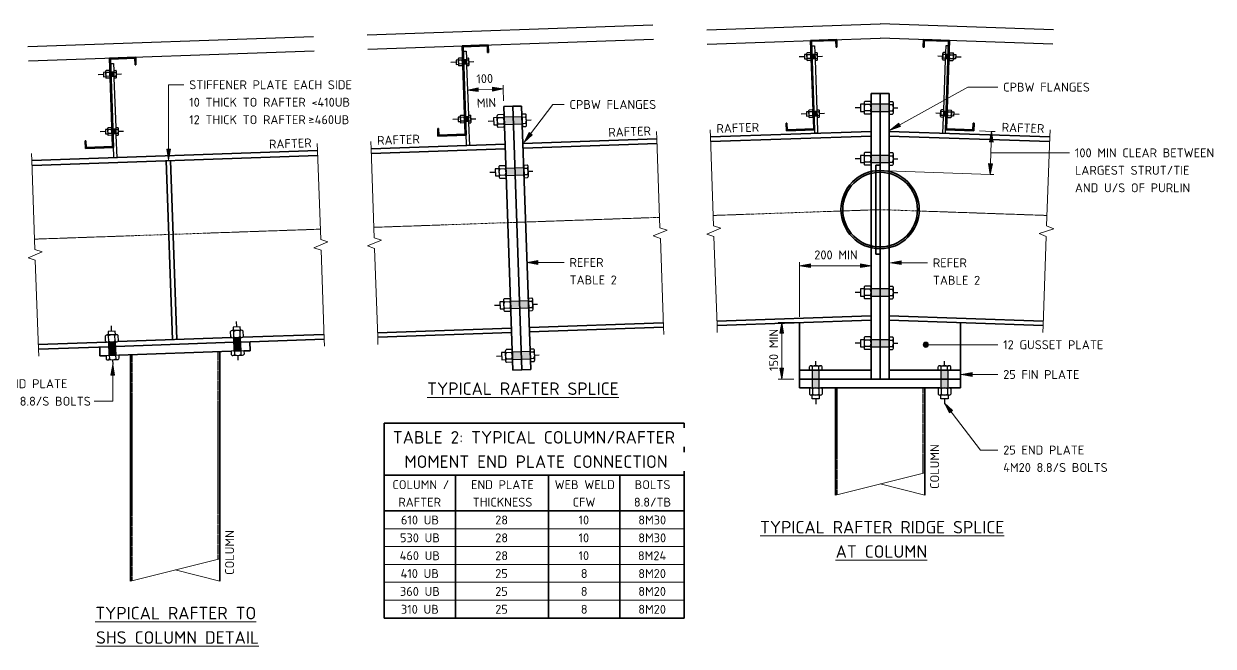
# Model space of a CAD drawing. Header units: millimetres. Extents: x 1310 to 9205, y 2519 to 7555.
# Drawn here: x 5876 to 9205, y 5686 to 7429 of the extents above; entities that cross this region are included whole.
import ezdxf

# ---------------------------------------------------------------- set-up
doc = ezdxf.new("R2010")
doc.units = ezdxf.units.MM
doc.linetypes.add('Centre x0_5', pattern=[10.25, 1.5, -1.25, 6.25, -1.25])
doc.linetypes.add('Hidden', pattern=[4, 3, -1])
for name, color, linetype, lineweight in [('A-000-T_TEXT', 231, 'Continuous', 13), ('A-010-D_DIM', 211, 'Continuous', 13), ('A-010-D_DIM-10', 211, 'Continuous', 13), ('A-010-M_LINE', 90, 'Continuous', 13), ('Z-000-T_TEXT', 131, 'Continuous', 18), ('Z-060-M_DETAIL', 92, 'Continuous', 25)]:
    doc.layers.add(name, color=color, linetype=linetype, lineweight=lineweight)
doc.styles.add('ISOCPEUR', font='isocpeur.ttf', dxfattribs={"height": 25})
doc.styles.add('ISOCPEUR_1', font='isocpeur.ttf', dxfattribs={"height": 35})
doc.styles.add('ISOCPEUR_B', font='', dxfattribs={"height": 25})
doc.styles.add('ISOCPEUR_B_1', font='', dxfattribs={"height": 35})
doc.styles.get('ISOCPEUR_B').set_extended_font_data('ISOCPEUR', bold=True)
doc.styles.get('ISOCPEUR_B_1').set_extended_font_data('ISOCPEUR', bold=True)
doc.dimstyles.new('2_5___Arrow', dxfattribs={"dimscale": 304.8, "dimtxt": 24.899529, "dimasz": 0.098425, "dimexe": 0.032808, "dimexo": 0.052493, "dimgap": 0.032808, "dimtad": 1, "dimdec": 0, "dimzin": 0, "dimdsep": 46, "dimtxsty": 'ISOCPEUR', "dimsah": 1, "dimcen": 0.09, "dimadec": 0, "dimazin": 0, "dimtfac": 1, "dimtdec": 4, "dimtix": 1, "dimtmove": 0, "dimatfit": 3, "dimfxl": 1, "dimtvp": 1, "dimtolj": 1, "dimtzin": 0, "dimlwd": 18, "dimlwe": 18, "dimarcsym": 2})
doc.dimstyles.new('2_5___Arrow_Tick', dxfattribs={"dimscale": 304.8, "dimtxt": 24.899529, "dimasz": 0.098425, "dimexe": 0.032808, "dimexo": 0.052493, "dimgap": 0.008202, "dimtad": 1, "dimdec": 0, "dimzin": 0, "dimdsep": 46, "dimtxsty": 'ISOCPEUR', "dimsah": 1, "dimcen": 0.09, "dimadec": 0, "dimazin": 0, "dimtfac": 1, "dimtdec": 4, "dimtix": 1, "dimtmove": 0, "dimatfit": 3, "dimfxl": 1, "dimtvp": 1, "dimtolj": 1, "dimtzin": 0, "dimlwd": 18, "dimlwe": 18, "dimarcsym": 2})

# ---------------------------------------------------------------- blocks, each defined once
blk = doc.blocks.new('NRP_Break Line _v2_ - Section-3988991-S-6911 - _INDUSTRIAL_ TYPICAL PORTAL FRAME AND AWNING DETAILS')
at = {"layer": 'Z-060-M_DETAIL', "lineweight": 18}
for p, q in [((0, 0), (249, 0)), ((279, 0), (528, 0))]:
    blk.add_line(p, q, dxfattribs=at)
blk = doc.blocks.new('NRP_Bolt Detailed Section _v2_ - M20-3988994-S-6911 - _INDUSTRIAL_ TYPICAL PORTAL FRAME AND AWNING DETAILS')
at = {"layer": 'Z-060-M_DETAIL'}
blk.add_hatch(color=256, dxfattribs=at).paths.add_polyline_path([(0, 10), (0, -10), (50, -10), (50, 10)])
for p, q in [((-12.2, 0), (-25, 0)), ((-12.2, 13.3), (-12.2, -13.3)), ((0, 17.8), (-9.6, 17.8)), ((0, 8.9), (-9.6, 8.9)), ((0, -17.8), (0, 17.8)), ((50, 10), (0, 10)), ((0, 10), (0, -10)), ((50, 13.3), (50, -13.3)), ((50, -10), (50, 10)), ((52.5, 17.8), (67.5, 17.8)), ((52.5, 8.9), (67.5, 8.9)), ((70, -13.3), (70, 13.3)), ((80, 10), (70, 10)), ((80, -10), (80, 10)), ((0, -8.9), (-9.6, -8.9)), ((0, -17.8), (-9.6, -17.8)), ((0, -10), (50, -10)), ((52.5, -8.9), (67.5, -8.9)), ((52.5, -17.8), (67.5, -17.8)), ((70, -10), (80, -10)), ((80, 0), (95, 0))]:
    blk.add_line(p, q, dxfattribs=at)
for centre, radius, start, end in [((-7, 13.3), 5.16, 120.5102, 239.4898), ((4.6, 0), 16.8, 148.1145, 211.8855), ((55.2, 13.3), 5.16, 120.5102, 239.4898), ((66.8, 0), 16.8, 148.1145, 211.8855), ((64.8, 13.3), 5.16, 300.5102, 59.4898), ((53.2, 0), 16.8, 328.1145, 31.8855), ((-7, -13.3), 5.16, 120.5102, 239.4898), ((55.2, -13.3), 5.16, 120.5102, 239.4898), ((64.8, -13.3), 5.16, 300.5102, 59.4898)]:
    blk.add_arc(centre, radius, start, end, dxfattribs=at)
blk = doc.blocks.new('NRP_Bolt Detailed Section _v2_ - M20-3989002-S-6911 - _INDUSTRIAL_ TYPICAL PORTAL FRAME AND AWNING DETAILS')
at = {"layer": 'Z-060-M_DETAIL'}
blk.add_hatch(color=256, dxfattribs=at).paths.add_polyline_path([(0, 10), (0, -10), (37.8, -10), (37.8, 10)])
for p, q in [((-12.2, 0), (-25, 0)), ((-12.2, 13.3), (-12.2, -13.3)), ((0, 17.8), (-9.6, 17.8)), ((0, 8.9), (-9.6, 8.9)), ((0, -17.8), (0, 17.8)), ((37.8, 10), (0, 10)), ((0, 10), (0, -10)), ((37.8, 13.3), (37.8, -13.3)), ((37.8, -10), (37.8, 10)), ((40.3, 17.8), (55.3, 17.8)), ((40.3, 8.9), (55.3, 8.9)), ((57.8, -13.3), (57.8, 13.3)), ((67.8, 10), (57.8, 10)), ((67.8, -10), (67.8, 10)), ((0, -8.9), (-9.6, -8.9)), ((0, -17.8), (-9.6, -17.8)), ((0, -10), (37.8, -10)), ((40.3, -8.9), (55.3, -8.9)), ((40.3, -17.8), (55.3, -17.8)), ((57.8, -10), (67.8, -10)), ((67.8, 0), (82.8, 0))]:
    blk.add_line(p, q, dxfattribs=at)
for centre, radius, start, end in [((-7, 13.3), 5.16, 120.5102, 239.4898), ((4.6, 0), 16.8, 148.1145, 211.8855), ((43, 13.3), 5.16, 120.5102, 239.4898), ((54.6, 0), 16.8, 148.1145, 211.8855), ((52.6, 13.3), 5.16, 300.5102, 59.4898), ((41, 0), 16.8, 328.1145, 31.8855), ((-7, -13.3), 5.16, 120.5102, 239.4898), ((43, -13.3), 5.16, 120.5102, 239.4898), ((52.6, -13.3), 5.16, 300.5102, 59.4898)]:
    blk.add_arc(centre, radius, start, end, dxfattribs=at)
blk = doc.blocks.new('NRP_Break Line _v2_ - Rectangular-3988997-S-6911 - _INDUSTRIAL_ TYPICAL PORTAL FRAME AND AWNING DETAILS')
at = {"layer": 'Z-060-M_DETAIL', "lineweight": 18}
for p, q in [((0, 0), (250, 62.5)), ((0, 62.5), (125, 31.25))]:
    blk.add_line(p, q, dxfattribs=at)
at = {"layer": 'Z-060-M_DETAIL', "lineweight": 35}
for p, q in [((0, 62.5), (0, 0)), ((250, 62.5), (250, 0))]:
    blk.add_line(p, q, dxfattribs=at)
blk = doc.blocks.new('NRP_Purlin Cleat _v2_ - 250-3990803-S-6911 - _INDUSTRIAL_ TYPICAL PORTAL FRAME AND AWNING DETAILS')
at = {"layer": 'Z-060-M_DETAIL'}
for points in [[(8, 239.9), (-3, 239.9), (-3, 227.9), (8, 227.9)], [(8, 79.9), (-3, 79.9), (-3, 67.9), (8, 67.9)]]:
    blk.add_hatch(color=256, dxfattribs=at).paths.add_polyline_path(points)
for p, q in [((-21, 233.9), (-36, 233.9)), ((-15, 239.9), (-21, 239.9)), ((-21, 239.9), (-21, 227.9)), ((-15, 241.9), (-15, 225.9)), ((-4.5, 244.5), (-13.5, 244.5)), ((-4.5, 239.2), (-13.5, 239.2)), ((-3, 225.9), (-3, 241.9)), ((8, 239.9), (-3, 239.9)), ((-3, 239.9), (-3, 227.9)), ((0, 239.9), (0, 263.9)), ((0, 263.9), (8, 263.9)), ((8, 263.9), (8, 244.5)), ((8, 244.5), (13.8, 244.5)), ((8, 244.5), (8, 223.2)), ((8, 227.9), (8, 239.9)), ((8, 239.2), (13.8, 239.2)), ((15.3, 225.9), (15.3, 241.9)), ((15.3, 233.9), (29, 233.9)), ((-21, 227.9), (-15, 227.9)), ((-4.5, 228.5), (-13.5, 228.5)), ((-4.5, 223.2), (-13.5, 223.2)), ((-3, 227.9), (8, 227.9)), ((0, 79.9), (0, 227.9)), ((8, 228.5), (13.8, 228.5)), ((8, 223.2), (8, 84.5)), ((8, 223.2), (13.8, 223.2)), ((-21, 73.9), (-36, 73.9)), ((-15, 79.9), (-21, 79.9)), ((-21, 79.9), (-21, 67.9)), ((-21, 67.9), (-15, 67.9)), ((-15, 81.9), (-15, 65.9)), ((-4.5, 84.5), (-13.5, 84.5)), ((-4.5, 79.2), (-13.5, 79.2)), ((-4.5, 68.5), (-13.5, 68.5)), ((-3, 65.9), (-3, 81.9)), ((8, 79.9), (-3, 79.9)), ((-3, 79.9), (-3, 67.9)), ((-3, 67.9), (8, 67.9)), ((0, 0), (0, 67.9)), ((8, 84.5), (13.8, 84.5)), ((8, 84.5), (8, 63.2)), ((8, 67.9), (8, 79.9)), ((8, 79.2), (13.8, 79.2)), ((8, 68.5), (13.8, 68.5)), ((15.3, 65.9), (15.3, 81.9)), ((15.3, 73.9), (29, 73.9)), ((-4.5, 63.2), (-13.5, 63.2)), ((8, 63.2), (8, 0)), ((8, 63.2), (13.8, 63.2)), ((8, 0), (0, 0))]:
    blk.add_line(p, q, dxfattribs=at)
for centre, radius, start, end in [((-11.9, 241.9), 3.1, 120.5102, 239.4898), ((-4.9, 233.9), 10.1, 148.1145, 211.8855), ((-6.1, 241.9), 3.1, 300.5102, 59.4898), ((-13.1, 233.9), 10.1, 328.1145, 31.8855), ((12.2, 241.9), 3.1, 300.5102, 59.4898), ((5.2, 233.9), 10.1, 328.1145, 31.8855), ((-11.9, 225.9), 3.1, 120.5102, 239.4898), ((-6.1, 225.9), 3.1, 300.5102, 59.4898), ((12.2, 225.9), 3.1, 300.5102, 59.4898), ((-11.9, 81.9), 3.1, 120.5102, 239.4898), ((-4.9, 73.9), 10.1, 148.1145, 211.8855), ((-11.9, 65.9), 3.1, 120.5102, 239.4898), ((-6.1, 81.9), 3.1, 300.5102, 59.4898), ((-13.1, 73.9), 10.1, 328.1145, 31.8855), ((-6.1, 65.9), 3.1, 300.5102, 59.4898), ((12.2, 81.9), 3.1, 300.5102, 59.4898), ((5.2, 73.9), 10.1, 328.1145, 31.8855), ((12.2, 65.9), 3.1, 300.5102, 59.4898)]:
    blk.add_arc(centre, radius, start, end, dxfattribs=at)
blk = doc.blocks.new('NRP_Purlin Cleat _v2_ - 250-V1-S-6911 - _INDUSTRIAL_ TYPICAL PORTAL FRAME AND AWNING DETAILS')
at = {"layer": 'Z-060-M_DETAIL'}
for points in [[(8, 239.9), (-3, 239.9), (-3, 227.9), (8, 227.9)], [(8, 79.9), (-3, 79.9), (-3, 67.9), (8, 67.9)]]:
    blk.add_hatch(color=256, dxfattribs=at).paths.add_polyline_path(points)
for p, q in [((-21, 233.9), (-36, 233.9)), ((-15, 239.9), (-21, 239.9)), ((-21, 239.9), (-21, 227.9)), ((-15, 241.9), (-15, 225.9)), ((-4.5, 244.5), (-13.5, 244.5)), ((-4.5, 239.2), (-13.5, 239.2)), ((-3, 225.9), (-3, 241.9)), ((8, 239.9), (-3, 239.9)), ((-3, 239.9), (-3, 227.9)), ((0, 239.9), (0, 263.9)), ((0, 263.9), (8, 263.9)), ((8, 263.9), (8, 244.5)), ((8, 244.5), (13.8, 244.5)), ((8, 244.5), (8, 223.2)), ((8, 227.9), (8, 239.9)), ((8, 239.2), (13.8, 239.2)), ((15.3, 225.9), (15.3, 241.9)), ((15.3, 233.9), (29, 233.9)), ((-21, 227.9), (-15, 227.9)), ((-4.5, 228.5), (-13.5, 228.5)), ((-4.5, 223.2), (-13.5, 223.2)), ((-3, 227.9), (8, 227.9)), ((0, 79.9), (0, 227.9)), ((8, 228.5), (13.8, 228.5)), ((8, 223.2), (8, 84.5)), ((8, 223.2), (13.8, 223.2)), ((-21, 73.9), (-36, 73.9)), ((-15, 79.9), (-21, 79.9)), ((-21, 79.9), (-21, 67.9)), ((-21, 67.9), (-15, 67.9)), ((-15, 81.9), (-15, 65.9)), ((-4.5, 84.5), (-13.5, 84.5)), ((-4.5, 79.2), (-13.5, 79.2)), ((-4.5, 68.5), (-13.5, 68.5)), ((-3, 65.9), (-3, 81.9)), ((8, 79.9), (-3, 79.9)), ((-3, 79.9), (-3, 67.9)), ((-3, 67.9), (8, 67.9)), ((0, 0), (0, 67.9)), ((8, 84.5), (13.8, 84.5)), ((8, 84.5), (8, 63.2)), ((8, 67.9), (8, 79.9)), ((8, 79.2), (13.8, 79.2)), ((8, 68.5), (13.8, 68.5)), ((15.3, 65.9), (15.3, 81.9)), ((15.3, 73.9), (29, 73.9)), ((-4.5, 63.2), (-13.5, 63.2)), ((8, 63.2), (8, 0)), ((8, 63.2), (13.8, 63.2)), ((8, 0), (0, 0))]:
    blk.add_line(p, q, dxfattribs=at)
for centre, radius, start, end in [((-11.9, 241.9), 3.1, 120.5102, 239.4898), ((-4.9, 233.9), 10.1, 148.1145, 211.8855), ((-6.1, 241.9), 3.1, 300.5102, 59.4898), ((-13.1, 233.9), 10.1, 328.1145, 31.8855), ((12.2, 241.9), 3.1, 300.5102, 59.4898), ((5.2, 233.9), 10.1, 328.1145, 31.8855), ((-11.9, 225.9), 3.1, 120.5102, 239.4898), ((-6.1, 225.9), 3.1, 300.5102, 59.4898), ((12.2, 225.9), 3.1, 300.5102, 59.4898), ((-11.9, 81.9), 3.1, 120.5102, 239.4898), ((-4.9, 73.9), 10.1, 148.1145, 211.8855), ((-11.9, 65.9), 3.1, 120.5102, 239.4898), ((-6.1, 81.9), 3.1, 300.5102, 59.4898), ((-13.1, 73.9), 10.1, 328.1145, 31.8855), ((-6.1, 65.9), 3.1, 300.5102, 59.4898), ((12.2, 81.9), 3.1, 300.5102, 59.4898), ((5.2, 73.9), 10.1, 328.1145, 31.8855), ((12.2, 65.9), 3.1, 300.5102, 59.4898)]:
    blk.add_arc(centre, radius, start, end, dxfattribs=at)
blk = doc.blocks.new('NRP_Bolt Detailed Section _v2_ - M20-3989046-S-6911 - _INDUSTRIAL_ TYPICAL PORTAL FRAME AND AWNING DETAILS')
at = {"layer": 'Z-060-M_DETAIL'}
blk.add_hatch(color=256, dxfattribs=at).paths.add_polyline_path([(0, 10), (0, -10), (50, -10), (50, 10)])
for p, q in [((-12.2, -13.3), (-12.2, 13.3)), ((0, 17.8), (-9.6, 17.8)), ((0, 8.9), (-9.6, 8.9)), ((0, 17.8), (0, -17.8)), ((50, 10), (0, 10)), ((0, 10), (0, -10)), ((50, -13.3), (50, 13.3)), ((50, -10), (50, 10)), ((52.5, 17.8), (67.5, 17.8)), ((52.5, 8.9), (67.5, 8.9)), ((70, 13.3), (70, -13.3)), ((70, 10), (80, 10)), ((80, 10), (80, -10)), ((80, 0), (95, 0)), ((-12.2, 0), (-25, 0)), ((0, -8.9), (-9.6, -8.9)), ((0, -17.8), (-9.6, -17.8)), ((0, -10), (50, -10)), ((52.5, -8.9), (67.5, -8.9)), ((52.5, -17.8), (67.5, -17.8)), ((80, -10), (70, -10))]:
    blk.add_line(p, q, dxfattribs=at)
for centre, radius, start, end in [((-7, 13.3), 5.16, 120.5102, 239.4898), ((4.6, 0), 16.8, 148.1145, 211.8855), ((55.2, 13.3), 5.16, 120.5102, 239.4898), ((66.8, 0), 16.8, 148.1145, 211.8855), ((64.8, 13.3), 5.16, 300.5102, 59.4898), ((53.2, 0), 16.8, 328.1145, 31.8855), ((-7, -13.3), 5.16, 120.5102, 239.4898), ((55.2, -13.3), 5.16, 120.5102, 239.4898), ((64.8, -13.3), 5.16, 300.5102, 59.4898)]:
    blk.add_arc(centre, radius, start, end, dxfattribs=at)
blk = doc.blocks.new('NRP_Purlin Cleat _v2_ - 250-878178-S-6911 - _INDUSTRIAL_ TYPICAL PORTAL FRAME AND AWNING DETAILS')
at = {"layer": 'Z-060-M_DETAIL'}
for points in [[(-3, 209), (8, 209), (8, 221), (-3, 221), (-3, 220.4)], [(8, 61), (-3, 61), (-3, 49), (8, 49)]]:
    blk.add_hatch(color=256, dxfattribs=at).paths.add_polyline_path(points)
for p, q in [((0, 221), (0, 245)), ((0, 245), (8, 245)), ((8, 245), (8, 225.7)), ((-21, 215), (-36, 215)), ((-15, 221), (-21, 221)), ((-21, 221), (-21, 209)), ((-21, 209), (-15, 209)), ((-15, 223), (-15, 207)), ((-4.5, 225.7), (-13.5, 225.7)), ((-4.5, 220.3), (-13.5, 220.3)), ((-4.5, 209.7), (-13.5, 209.7)), ((-4.5, 204.3), (-13.5, 204.3)), ((-3, 207), (-3, 223)), ((8, 221), (-3, 221)), ((-3, 221), (-3, 209)), ((-3, 209), (8, 209)), ((0, 61), (0, 209)), ((8, 225.7), (13.8, 225.7)), ((8, 225.7), (8, 204.3)), ((8, 209), (8, 221)), ((8, 220.3), (13.8, 220.3)), ((8, 209.7), (13.8, 209.7)), ((8, 204.3), (8, 65.7)), ((8, 204.3), (13.8, 204.3)), ((15.3, 207), (15.3, 223)), ((15.3, 215), (29, 215)), ((-21, 55), (-36, 55)), ((-15, 61), (-21, 61)), ((-21, 61), (-21, 49)), ((-21, 49), (-15, 49)), ((-15, 63), (-15, 47)), ((-4.5, 65.7), (-13.5, 65.7)), ((-4.5, 60.3), (-13.5, 60.3)), ((-4.5, 49.7), (-13.5, 49.7)), ((-4.5, 44.3), (-13.5, 44.3)), ((-3, 47), (-3, 63)), ((8, 61), (-3, 61)), ((-3, 61), (-3, 49)), ((-3, 49), (8, 49)), ((0, 0), (0, 49)), ((8, 65.7), (13.8, 65.7)), ((8, 65.7), (8, 44.3)), ((8, 49), (8, 61)), ((8, 60.3), (13.8, 60.3)), ((8, 49.7), (13.8, 49.7)), ((8, 44.3), (8, 0)), ((8, 44.3), (13.8, 44.3)), ((15.3, 47), (15.3, 63)), ((15.3, 55), (29, 55)), ((8, 0), (0, 0))]:
    blk.add_line(p, q, dxfattribs=at)
for centre, radius, start, end in [((-11.9, 223), 3.1, 120.5102, 239.4898), ((-4.9, 215), 10.1, 148.1145, 211.8855), ((-11.9, 207), 3.1, 120.5102, 239.4898), ((-6.1, 223), 3.1, 300.5102, 59.4898), ((-13.1, 215), 10.1, 328.1145, 31.8855), ((-6.1, 207), 3.1, 300.5102, 59.4898), ((12.2, 223), 3.1, 300.5102, 59.4898), ((5.2, 215), 10.1, 328.1145, 31.8855), ((12.2, 207), 3.1, 300.5102, 59.4898), ((-11.9, 63), 3.1, 120.5102, 239.4898), ((-4.9, 55), 10.1, 148.1145, 211.8855), ((-11.9, 47), 3.1, 120.5102, 239.4898), ((-6.1, 63), 3.1, 300.5102, 59.4898), ((-13.1, 55), 10.1, 328.1145, 31.8855), ((-6.1, 47), 3.1, 300.5102, 59.4898), ((12.2, 63), 3.1, 300.5102, 59.4898), ((5.2, 55), 10.1, 328.1145, 31.8855), ((12.2, 47), 3.1, 300.5102, 59.4898)]:
    blk.add_arc(centre, radius, start, end, dxfattribs=at)
blk = doc.blocks.new('NRP_Purlin Cleat _v2_ - 250-3989041-S-6911 - _INDUSTRIAL_ TYPICAL PORTAL FRAME AND AWNING DETAILS')
at = {"layer": 'Z-060-M_DETAIL'}
for points in [[(8, -61), (8, -49), (-3, -49), (-3, -61)], [(-3, -209), (-3, -221), (8, -221), (8, -209)]]:
    blk.add_hatch(color=256, dxfattribs=at).paths.add_polyline_path(points)
for p, q in [((0, 0), (0, -49)), ((8, 0), (0, 0)), ((8, -44.3), (8, 0)), ((-21, -55), (-36, -55)), ((-21, -61), (-21, -49)), ((-21, -49), (-15, -49)), ((-15, -61), (-21, -61)), ((-15, -63), (-15, -47)), ((-4.5, -44.3), (-13.5, -44.3)), ((-4.5, -49.7), (-13.5, -49.7)), ((-4.5, -60.3), (-13.5, -60.3)), ((-4.5, -65.7), (-13.5, -65.7)), ((-3, -47), (-3, -63)), ((-3, -49), (-3, -61)), ((8, -49), (-3, -49)), ((-3, -61), (8, -61)), ((0, -61), (0, -209)), ((8, -44.3), (13.8, -44.3)), ((8, -65.7), (8, -44.3)), ((8, -61), (8, -49)), ((8, -49.7), (13.8, -49.7)), ((8, -60.3), (13.8, -60.3)), ((8, -204.3), (8, -65.7)), ((8, -65.7), (13.8, -65.7)), ((15.3, -47), (15.3, -63)), ((15.3, -55), (29, -55)), ((-21, -215), (-36, -215)), ((-21, -221), (-21, -209)), ((-21, -209), (-15, -209)), ((-15, -221), (-21, -221)), ((-15, -223), (-15, -207)), ((-4.5, -204.3), (-13.5, -204.3)), ((-4.5, -209.7), (-13.5, -209.7)), ((-4.5, -220.3), (-13.5, -220.3)), ((-4.5, -225.7), (-13.5, -225.7)), ((-3, -207), (-3, -223)), ((-3, -209), (-3, -221)), ((8, -209), (-3, -209)), ((-3, -221), (8, -221)), ((0, -221), (0, -245)), ((8, -204.3), (13.8, -204.3)), ((8, -225.7), (8, -204.3)), ((8, -221), (8, -209)), ((8, -209.7), (13.8, -209.7)), ((8, -220.3), (13.8, -220.3)), ((8, -245), (8, -225.7)), ((8, -225.7), (13.8, -225.7)), ((15.3, -207), (15.3, -223)), ((15.3, -215), (29, -215)), ((0, -245), (8, -245))]:
    blk.add_line(p, q, dxfattribs=at)
for centre, radius, start, end in [((-11.9, -47), 3.1, 120.5102, 239.4898), ((-4.9, -55), 10.1, 148.1145, 211.8855), ((-11.9, -63), 3.1, 120.5102, 239.4898), ((-6.1, -47), 3.1, 300.5102, 59.4898), ((-13.1, -55), 10.1, 328.1145, 31.8855), ((-6.1, -63), 3.1, 300.5102, 59.4898), ((12.2, -47), 3.1, 300.5102, 59.4898), ((5.2, -55), 10.1, 328.1145, 31.8855), ((12.2, -63), 3.1, 300.5102, 59.4898), ((-11.9, -207), 3.1, 120.5102, 239.4898), ((-4.9, -215), 10.1, 148.1145, 211.8855), ((-11.9, -223), 3.1, 120.5102, 239.4898), ((-6.1, -207), 3.1, 300.5102, 59.4898), ((-13.1, -215), 10.1, 328.1145, 31.8855), ((-6.1, -223), 3.1, 300.5102, 59.4898), ((12.2, -207), 3.1, 300.5102, 59.4898), ((5.2, -215), 10.1, 328.1145, 31.8855), ((12.2, -223), 3.1, 300.5102, 59.4898)]:
    blk.add_arc(centre, radius, start, end, dxfattribs=at)
blk = doc.blocks.new('DIMBLOCK6-S-6911 - _INDUSTRIAL_ TYPICAL PORTAL FRAME AND AWNING DETAILS')
at = {"layer": 'A-010-D_DIM-10', "lineweight": 18}
for points in [[(7117.7, 7243.2), (7147.9, 7238.9), (7147.5, 7249.5)], [(7217.7, 7246.7), (7187.5, 7250.9), (7187.9, 7240.3)]]:
    blk.add_hatch(color=256, dxfattribs=at).paths.add_polyline_path(points)
for p, q in [((7217.7, 7246.7), (7217.3, 7256.7)), ((7117.7, 7243.2), (7117.6, 7248.4)), ((7147.5, 7249.5), (7117.7, 7243.2)), ((7117.7, 7243.2), (7217.7, 7246.7)), ((7117.7, 7243.2), (7147.9, 7238.9)), ((7117.7, 7243.2), (7118.1, 7233.2)), ((7147.9, 7238.9), (7147.5, 7249.5)), ((7217.7, 7246.7), (7187.5, 7250.9)), ((7187.5, 7250.9), (7187.9, 7240.3)), ((7187.9, 7240.3), (7217.7, 7246.7)), ((7217.7, 7246.7), (7218.9, 7212.7))]:
    blk.add_line(p, q, dxfattribs=at)
at = {"layer": 'A-010-D_DIM-10', "color": 0, "lineweight": 18, "char_height": 25, "attachment_point": 1, "rotation": 2, "line_spacing_factor": 1.149209, "style": 'ISOCPEUR'}
for s, insert, width in [('100', (7142.3, 7286.7), 57.46), ('MIN', (7143.5, 7218.8), 60.333)]:
    blk.add_mtext(s, dxfattribs=dict(at, insert=insert, width=width))
blk = doc.blocks.new('DIMBLOCK17-S-6911 - _INDUSTRIAL_ TYPICAL PORTAL FRAME AND AWNING DETAILS')
at = {"layer": 'A-010-D_DIM-10', "lineweight": 18}
for points in [[(8047.3, 6751.4), (8077.3, 6746.1), (8077.3, 6756.7)], [(8247.5, 6751.4), (8217.5, 6756.7), (8217.5, 6746.1)]]:
    blk.add_hatch(color=256, dxfattribs=at).paths.add_polyline_path(points)
for p, q in [((8047.3, 6751.4), (8047.3, 6761.4)), ((8077.3, 6756.7), (8047.3, 6751.4)), ((8077.3, 6746.1), (8077.3, 6756.7)), ((8247.5, 6751.4), (8217.5, 6756.7)), ((8217.5, 6756.7), (8217.5, 6746.1)), ((8247.5, 6751.4), (8247.5, 6756.6)), ((8047.3, 6751.4), (8247.5, 6751.4)), ((8047.3, 6751.4), (8077.3, 6746.1)), ((8047.3, 6751.4), (8047.3, 6608.2)), ((8217.5, 6746.1), (8247.5, 6751.4)), ((8247.5, 6751.4), (8247.5, 6741.4))]:
    blk.add_line(p, q, dxfattribs=at)
at = {"layer": 'A-010-D_DIM-10', "color": 0, "lineweight": 18, "insert": (8088.3, 6794.1), "char_height": 25, "width": 141.927, "attachment_point": 1, "line_spacing_factor": 1.149209, "style": 'ISOCPEUR'}
blk.add_mtext('200 MIN', dxfattribs=at)
blk = doc.blocks.new('DIMBLOCK18-S-6911 - _INDUSTRIAL_ TYPICAL PORTAL FRAME AND AWNING DETAILS')
at = {"layer": 'A-010-D_DIM-10', "lineweight": 18}
for points in [[(7997.3, 6592.2), (7992, 6562.2), (8002.6, 6562.2)], [(7997.3, 6434.1), (8002.6, 6464.1), (7992, 6464.1)]]:
    blk.add_hatch(color=256, dxfattribs=at).paths.add_polyline_path(points)
for p, q in [((7997.3, 6592.2), (7987.3, 6592.2)), ((7997.3, 6592.2), (7992, 6562.2)), ((7997.3, 6434.1), (7997.3, 6592.2)), ((8002.6, 6562.2), (7997.3, 6592.2)), ((7997.3, 6592.2), (8031.3, 6592.2)), ((7992, 6562.2), (8002.6, 6562.2)), ((8002.6, 6464.1), (7992, 6464.1)), ((7992, 6464.1), (7997.3, 6434.1)), ((7997.3, 6434.1), (8002.6, 6464.1)), ((7997.3, 6434.1), (7987.3, 6434.1)), ((7997.3, 6434.1), (8031.3, 6434.1))]:
    blk.add_line(p, q, dxfattribs=at)
at = {"layer": 'A-010-D_DIM-10', "color": 0, "lineweight": 18, "insert": (7962.2, 6456.7), "char_height": 25, "width": 135.607, "attachment_point": 1, "rotation": 90, "line_spacing_factor": 1.149209, "style": 'ISOCPEUR'}
blk.add_mtext('150 MIN', dxfattribs=at)
blk = doc.blocks.new('DIMBLOCK19-S-6911 - _INDUSTRIAL_ TYPICAL PORTAL FRAME AND AWNING DETAILS')
at = {"layer": 'A-010-D_DIM-10', "lineweight": 18}
for points in [[(8584.6, 7127.5), (8578.3, 7097.7), (8588.9, 7097.4)], [(8580.4, 7007.1), (8586.8, 7036.9), (8576.2, 7037.3)]]:
    blk.add_hatch(color=256, dxfattribs=at).paths.add_polyline_path(points)
for p, q in [((8584.6, 7127.5), (8550.6, 7128.7)), ((8584.6, 7127.5), (8578.3, 7097.7)), ((8584.6, 7127.5), (8580.4, 7007.1)), ((8588.9, 7097.4), (8584.6, 7127.5)), ((8584.6, 7127.5), (8594.6, 7127.2)), ((8578.3, 7097.7), (8588.9, 7097.4)), ((8586.8, 7036.9), (8576.2, 7037.3)), ((8576.2, 7037.3), (8580.4, 7007.1)), ((8580.4, 7007.1), (8586.8, 7036.9)), ((8580.4, 7007.1), (8292.3, 7017.2)), ((8580.4, 7007.1), (8590.4, 7006.8))]:
    blk.add_line(p, q, dxfattribs=at)

msp = doc.modelspace()

# ---------------------------------------------------------------- hatches: boundary and pattern name
at = {"layer": 'A-000-T_TEXT', "lineweight": 18}
for points in [[(7276.6, 7097.1), (7299, 7117.7), (7290.6, 7124.1)], [(8301, 7131.1), (8329.8, 7141), (8324.7, 7150.2)], [(6281.6, 7047.5), (6286.9, 7077.5), (6276.3, 7077.5)], [(7284.9, 6760.4), (7314.9, 6755.1), (7314.9, 6765.7)], [(8301.6, 6759.5), (8331.6, 6754.3), (8331.6, 6764.8)], [(6125.3, 6475), (6120, 6445), (6130.6, 6445)], [(8499.9, 6446.8), (8529.9, 6441.5), (8529.9, 6452.1)], [(8452.6, 6366.3), (8466.7, 6339.3), (8475.1, 6345.7)]]:
    msp.add_hatch(color=7, dxfattribs=at).paths.add_polyline_path(points)
h = msp.add_hatch(color=7, dxfattribs=at)
edge = h.paths.add_edge_path()
edge.add_arc((8400.5, 6530.1), 7.5, 0, 360)

# ---------------------------------------------------------------- linework, layer by layer
at = {"layer": 'A-000-T_TEXT', "color": 7, "lineweight": 18}
for p, q in [((6281.6, 7257.9), (6324.2, 7257.9)), ((6281.6, 7047.5), (6281.6, 7257.9)), ((8301, 7131.1), (8518.4, 7251.3)), ((8518.4, 7251.3), (8601.9, 7251.3)), ((7276.6, 7097.1), (7357.1, 7202.6)), ((7357.1, 7202.6), (7388.4, 7202.6)), ((7290.6, 7124.1), (7276.6, 7097.1)), ((7299, 7117.7), (7290.6, 7124.1)), ((8324.7, 7150.2), (8301, 7131.1)), ((8301, 7131.1), (8329.8, 7141)), ((8329.8, 7141), (8324.7, 7150.2)), ((7276.6, 7097.1), (7299, 7117.7)), ((6286.9, 7077.5), (6276.3, 7077.5)), ((6276.3, 7077.5), (6281.6, 7047.5)), ((6281.6, 7047.5), (6286.9, 7077.5)), ((8582.5, 7067.3), (8802.6, 7067.3)), ((7314.9, 6765.7), (7284.9, 6760.4)), ((7284.9, 6760.4), (7314.9, 6755.1)), ((7284.9, 6760.4), (7388.4, 6760.4)), ((7314.9, 6755.1), (7314.9, 6765.7)), ((8331.6, 6764.8), (8301.6, 6759.5)), ((8301.6, 6759.5), (8331.6, 6754.3)), ((8301.6, 6759.5), (8405.1, 6759.5)), ((8331.6, 6754.3), (8331.6, 6764.8)), ((8400.5, 6530.1), (8601.9, 6530.1)), ((6125.3, 6475), (6120, 6445)), ((6130.6, 6445), (6125.3, 6475)), ((6125.3, 6475), (6125.3, 6372)), ((6120, 6445), (6130.6, 6445)), ((8529.9, 6452.1), (8499.9, 6446.8)), ((8499.9, 6446.8), (8529.9, 6441.5)), ((8499.9, 6446.8), (8601.9, 6446.8)), ((8529.9, 6441.5), (8529.9, 6452.1)), ((6073.7, 6372), (6073, 6372)), ((6125.3, 6372), (6073.7, 6372)), ((8452.6, 6366.3), (8466.7, 6339.3)), ((8475.1, 6345.7), (8452.6, 6366.3)), ((8452.6, 6366.3), (8553.7, 6235.3)), ((8466.7, 6339.3), (8475.1, 6345.7)), ((8553.7, 6235.3), (8601.9, 6235.3))]:
    msp.add_line(p, q, dxfattribs=at)
msp.add_circle((8400.5, 6530.1), 7.5, dxfattribs=at)
at = {"layer": 'A-010-M_LINE', "lineweight": 25}
for p, q in [((6837.2, 7397.3), (7636.7, 7425.3)), ((7787.3, 7411.7), (8272.5, 7428.6)), ((8757.6, 7411.7), (8272.5, 7428.6)), ((6687.3, 7392.1), (5887.8, 7364.2)), ((6838.6, 7357.4), (7638.1, 7385.3)), ((7788.7, 7371.7), (8272.5, 7388.6)), ((8756.2, 7371.7), (8272.5, 7388.6)), ((6688.7, 7352.1), (5889.2, 7324.2))]:
    msp.add_line(p, q, dxfattribs=at)
at = {"layer": 'A-010-M_LINE', "lineweight": 35}
for p, q in [((7176, 7369.2), (7103, 7366.6)), ((7103, 7366.6), (7111.7, 7119.2)), ((7105.5, 7364.3), (7173.7, 7366.7)), ((7114.2, 7116.8), (7105.5, 7364.3)), ((7173.7, 7366.7), (7174.3, 7348.1)), ((7176.7, 7348.2), (7176, 7369.2)), ((8151, 7384.3), (8078.1, 7381.8)), ((8078.1, 7381.8), (8086.7, 7134.3)), ((8080.6, 7379.5), (8148.7, 7381.8)), ((8089.2, 7132), (8080.6, 7379.5)), ((8148.7, 7381.8), (8149.4, 7363.3)), ((8149.4, 7363.3), (8151.8, 7363.3)), ((8151.8, 7363.3), (8151, 7384.3)), ((8393.1, 7363.3), (8393.9, 7384.3)), ((8395.5, 7363.3), (8393.1, 7363.3)), ((8393.9, 7384.3), (8466.8, 7381.8)), ((8396.2, 7381.8), (8395.5, 7363.3)), ((8464.3, 7379.5), (8396.2, 7381.8)), ((8455.7, 7132), (8464.3, 7379.5)), ((8466.8, 7381.8), (8458.2, 7134.3)), ((6189.4, 7334.7), (6116.4, 7332.2)), ((6116.4, 7332.2), (6125, 7084.7)), ((6118.9, 7329.8), (6187, 7332.2)), ((6127.5, 7082.4), (6118.9, 7329.8)), ((6187, 7332.2), (6187.7, 7313.6)), ((6190.1, 7313.7), (6189.4, 7334.7)), ((7174.3, 7348.1), (7176.7, 7348.2)), ((6187.7, 7313.6), (6190.1, 7313.7)), ((8247.5, 7233.4), (8247.5, 6434.1)), ((8272.5, 7233.4), (8247.5, 7233.4)), ((8272.5, 6495.4), (8272.5, 7233.4)), ((8297.5, 7233.4), (8272.5, 7233.4)), ((8272.5, 7233.4), (8272.5, 6434.1)), ((8297.5, 6434.1), (8297.5, 7233.4)), ((7244.4, 7197.6), (7219.4, 7196.7)), ((7219.4, 7196.7), (7245.2, 6459.2)), ((7269.4, 7198.4), (7244.4, 7197.6)), ((7270.2, 6460), (7244.4, 7197.6)), ((7244.4, 7197.6), (7270.2, 6460)), ((7295.2, 6460.9), (7269.4, 7198.4)), ((7036.9, 7135.2), (7034.5, 7135.1)), ((7034.5, 7135.1), (7035.2, 7114.1)), ((7037.5, 7116.6), (7036.9, 7135.2)), ((8247.5, 7127.5), (7797.7, 7111.8)), ((8011.9, 7150.3), (8009.5, 7150.2)), ((8009.5, 7150.2), (8010.2, 7129.3)), ((8010.2, 7129.3), (8089.2, 7132)), ((8012.6, 7131.7), (8011.9, 7150.3)), ((8086.7, 7134.3), (8012.6, 7131.7)), ((8297.5, 7127.5), (8747.2, 7111.8)), ((8534.7, 7129.3), (8455.7, 7132)), ((8458.2, 7134.3), (8532.3, 7131.7)), ((8532.3, 7131.7), (8533, 7150.3)), ((8533, 7150.3), (8535.4, 7150.2)), ((8535.4, 7150.2), (8534.7, 7129.3)), ((6050.2, 7100.7), (6047.8, 7100.6)), ((6047.8, 7100.6), (6048.6, 7079.6)), ((6050.9, 7082.1), (6050.2, 7100.7)), ((7223.1, 7091.8), (6848.3, 7078.7)), ((7035.2, 7114.1), (7114.2, 7116.8)), ((7111.7, 7119.2), (7037.5, 7116.6)), ((7273.1, 7093.5), (7647.8, 7106.6)), ((7273.5, 7080.3), (7648.3, 7093.4)), ((8247.5, 7114.3), (7798.2, 7098.6)), ((8297.5, 7114.3), (8746.7, 7098.6)), ((5898.9, 7045.5), (6698.4, 7073.4)), ((5899.4, 7032.3), (6698.9, 7060.3)), ((6048.6, 7079.6), (6127.5, 7082.4)), ((6125, 7084.7), (6050.9, 7082.1)), ((7223.6, 7078.6), (6848.8, 7065.5)), ((6292.4, 6544.2), (6274.9, 7045.4)), ((6286.9, 7045.9), (6304.4, 6544.6)), ((8260.5, 6783.3), (8260.5, 7032.6)), ((8272.5, 7032.6), (8260.5, 7032.6)), ((8260.5, 6783.3), (8272.5, 6783.3)), ((7291.1, 6578), (7665.8, 6591.1)), ((8247.5, 6611.4), (7815.7, 6596.3)), ((8247.5, 6599.2), (7816.2, 6584.2)), ((8047.3, 6434.1), (8047.3, 6592.2)), ((8297.5, 6611.4), (8729.2, 6596.3)), ((8297.5, 6599.2), (8728.7, 6584.2)), ((8497.6, 6434.1), (8497.6, 6592.2)), ((6488.4, 6551), (6716.4, 6559)), ((7241.1, 6576.3), (6866.3, 6563.2)), ((7241.5, 6564.1), (6866.7, 6551)), ((7291.5, 6565.8), (7666.3, 6578.9)), ((5916.9, 6531), (6108, 6537.7)), ((5917.3, 6517.8), (6113.7, 6524.7)), ((6089.5, 6498.8), (6088.7, 6523.8)), ((6133.6, 6525.4), (6463.6, 6536.9)), ((6138.4, 6538.8), (6458, 6549.9)), ((6483.6, 6537.6), (6716.8, 6545.8)), ((6509.5, 6513.5), (6508.6, 6538.5)), ((6089.5, 6498.8), (6106.8, 6499.4)), ((6142.3, 6500.7), (6456.7, 6511.7)), ((6174.5, 5931), (6174.5, 6501.8)), ((6424.5, 6510.5), (6424.5, 5931)), ((6492.3, 6512.9), (6509.5, 6513.5)), ((7245.2, 6459.2), (7270.2, 6460)), ((7270.2, 6460), (7295.2, 6460.9)), ((8047.3, 6459.1), (8247.5, 6459.1)), ((8297.5, 6459.1), (8497.6, 6459.1)), ((8047.3, 6409.1), (8047.3, 6434.1)), ((8047.3, 6434.1), (8497.6, 6434.1)), ((8497.6, 6409.1), (8497.6, 6434.1)), ((8047.3, 6409.1), (8079, 6409.1)), ((8105.7, 6409.1), (8439.2, 6409.1)), ((8147.5, 6171.6), (8147.5, 6409.1)), ((8397.5, 6409.1), (8397.5, 6171.6)), ((8465.9, 6409.1), (8497.6, 6409.1)), ((6884.5, 6310.9), (6884.5, 5765)), ((7724.5, 6310.9), (6884.5, 6310.9)), ((7724.5, 6310.9), (7724.5, 5765)), ((7724.5, 6165), (6884.5, 6165)), ((7084.5, 6165), (7084.5, 5765)), ((7344.5, 6165), (7344.5, 5765)), ((7544.5, 6165), (7544.5, 5765)), ((7724.5, 6065), (6884.5, 6065)), ((7724.5, 5765), (6884.5, 5765))]:
    msp.add_line(p, q, dxfattribs=at)
at = {"layer": 'A-010-M_LINE', "linetype": 'Centre x0_5', "lineweight": 18}
for p, q in [((7805.4, 6892), (8272.5, 6908.3)), ((7805.4, 6892), (8272.5, 6908.3)), ((8739.5, 6892), (8272.5, 6908.3)), ((8739.5, 6892), (8272.5, 6908.3)), ((6856, 6858.8), (7655.5, 6886.7)), ((5906.6, 6825.7), (6706.1, 6853.6))]:
    msp.add_line(p, q, dxfattribs=at)
at = {"layer": 'A-010-M_LINE', "linetype": 'Hidden', "lineweight": 25}
for p, q in [((6179.5, 5869.8), (6179.5, 6502)), ((6419.5, 6510.4), (6419.5, 5929.8)), ((8152.5, 6110.3), (8152.5, 6409.1)), ((8392.5, 6409.1), (8392.5, 6170.3))]:
    msp.add_line(p, q, dxfattribs=at)
at = {"layer": 'A-010-M_LINE', "lineweight": 18}
for p, q in [((7724.5, 6065), (6884.5, 6065)), ((7724.5, 6015), (6884.5, 6015)), ((7724.5, 6015), (6884.5, 6015)), ((7724.5, 5965), (6884.5, 5965)), ((7724.5, 5915), (6884.5, 5915)), ((7724.5, 5865), (6884.5, 5865)), ((7724.5, 5815), (6884.5, 5815)), ((7724.5, 5765), (6884.5, 5765))]:
    msp.add_line(p, q, dxfattribs=at)
at = {"layer": 'A-010-M_LINE', "lineweight": 35}
for radius in [109.5, 104.5]:
    msp.add_circle((8272.5, 6908.3), radius, dxfattribs=at)
at = {"layer": 'Z-000-T_TEXT'}
for p, q in [((7647.8, 7106.6), (7647.1, 7126.6)), ((7797.7, 7111.8), (7797, 7131.8)), ((8747.2, 7111.8), (8747.9, 7131.8)), ((6698.4, 7073.4), (6697.7, 7093.4)), ((6848.3, 7078.7), (6847.6, 7098.7)), ((5898.9, 7045.5), (5898.2, 7065.5)), ((7656.5, 6857.8), (7676.8, 6851)), ((7826.7, 6856.2), (7806.4, 6863)), ((8738.5, 6863), (8758.2, 6854.8)), ((6707.1, 6824.6), (6727.4, 6817.8)), ((6837.8, 6806.6), (6877.3, 6823)), ((6877.3, 6823), (6857, 6829.8)), ((7676.8, 6851), (7637.3, 6834.6)), ((7637.3, 6834.6), (7657.6, 6827.8)), ((7787.2, 6839.8), (7826.7, 6856.2)), ((7807.5, 6833), (7787.2, 6839.8)), ((8758.2, 6854.8), (8717.7, 6841.2)), ((8717.7, 6841.2), (8737.4, 6833)), ((5888.4, 6773.5), (5927.8, 6789.9)), ((5927.8, 6789.9), (5907.6, 6796.7)), ((6727.4, 6817.8), (6687.9, 6801.4)), ((6687.9, 6801.4), (6708.1, 6794.6)), ((6858.1, 6799.9), (6837.8, 6806.6)), ((5908.6, 6766.7), (5888.4, 6773.5)), ((7666.3, 6578.9), (7667, 6558.9)), ((7816.2, 6584.2), (7816.9, 6564.2)), ((8728.7, 6584.2), (8728, 6564.2)), ((6716.8, 6545.8), (6717.5, 6525.8)), ((6866.7, 6551), (6867.4, 6531)), ((5917.3, 6517.8), (5918, 6497.9))]:
    msp.add_line(p, q, dxfattribs=at)

# ---------------------------------------------------------------- block references
at = {"layer": 'Z-060-M_DETAIL'}
for name, p, rotation in [('NRP_Purlin Cleat _v2_ - 250-878178-S-6911 - _INDUSTRIAL_ TYPICAL PORTAL FRAME AND AWNING DETAILS', (8089.5, 7122), 1.999999999999947), ('NRP_Purlin Cleat _v2_ - 250-3989041-S-6911 - _INDUSTRIAL_ TYPICAL PORTAL FRAME AND AWNING DETAILS', (8455.4, 7122), 178.0000000000001), ('NRP_Purlin Cleat _v2_ - 250-3990803-S-6911 - _INDUSTRIAL_ TYPICAL PORTAL FRAME AND AWNING DETAILS', (7115.2, 7088), 1.999999999999947), ('NRP_Purlin Cleat _v2_ - 250-V1-S-6911 - _INDUSTRIAL_ TYPICAL PORTAL FRAME AND AWNING DETAILS', (6128.5, 7053.5), 1.999999999999947), ('NRP_Bolt Detailed Section _v2_ - M20-3988994-S-6911 - _INDUSTRIAL_ TYPICAL PORTAL FRAME AND AWNING DETAILS', (8297.5, 7193.4), 180), ('NRP_Bolt Detailed Section _v2_ - M20-3988994-S-6911 - _INDUSTRIAL_ TYPICAL PORTAL FRAME AND AWNING DETAILS', (7270.8, 7158.5), 182), ('NRP_Bolt Detailed Section _v2_ - M20-3988994-S-6911 - _INDUSTRIAL_ TYPICAL PORTAL FRAME AND AWNING DETAILS', (8297.5, 7050.2), 180), ('NRP_Bolt Detailed Section _v2_ - M20-3988994-S-6911 - _INDUSTRIAL_ TYPICAL PORTAL FRAME AND AWNING DETAILS', (7275.8, 7015.4), 182), ('NRP_Bolt Detailed Section _v2_ - M20-3988994-S-6911 - _INDUSTRIAL_ TYPICAL PORTAL FRAME AND AWNING DETAILS', (8297.5, 6676.4), 180), ('NRP_Bolt Detailed Section _v2_ - M20-3988994-S-6911 - _INDUSTRIAL_ TYPICAL PORTAL FRAME AND AWNING DETAILS', (7288.8, 6643), 182), ('NRP_Bolt Detailed Section _v2_ - M20-3989002-S-6911 - _INDUSTRIAL_ TYPICAL PORTAL FRAME AND AWNING DETAILS', (6474.5, 6512.3), 91.99999999999997), ('NRP_Bolt Detailed Section _v2_ - M20-3989002-S-6911 - _INDUSTRIAL_ TYPICAL PORTAL FRAME AND AWNING DETAILS', (6124.5, 6500.1), 91.99999999999997), ('NRP_Bolt Detailed Section _v2_ - M20-3988994-S-6911 - _INDUSTRIAL_ TYPICAL PORTAL FRAME AND AWNING DETAILS', (8297.5, 6534.2), 180), ('NRP_Bolt Detailed Section _v2_ - M20-3988994-S-6911 - _INDUSTRIAL_ TYPICAL PORTAL FRAME AND AWNING DETAILS', (7293.8, 6500.9), 182), ('NRP_Bolt Detailed Section _v2_ - M20-3989046-S-6911 - _INDUSTRIAL_ TYPICAL PORTAL FRAME AND AWNING DETAILS', (8092.3, 6459.1), 270), ('NRP_Bolt Detailed Section _v2_ - M20-3989046-S-6911 - _INDUSTRIAL_ TYPICAL PORTAL FRAME AND AWNING DETAILS', (8452.6, 6459.1), 270), ('NRP_Break Line _v2_ - Rectangular-3988997-S-6911 - _INDUSTRIAL_ TYPICAL PORTAL FRAME AND AWNING DETAILS', (8397.5, 6171.6), 180), ('NRP_Break Line _v2_ - Rectangular-3988997-S-6911 - _INDUSTRIAL_ TYPICAL PORTAL FRAME AND AWNING DETAILS', (6424.5, 5931), 180)]:
    msp.add_blockref(name, p, dxfattribs=dict(at, rotation=rotation))
at = {"layer": 'Z-060-M_DETAIL', "lineweight": 18}
for p, rotation in [((7647.8, 7106.6), 271.9999999999999), ((7816.2, 6584.2), 92.00000000000009), ((8747.2, 7111.8), 267.9999999999999), ((6698.4, 7073.4), 272), ((6866.7, 6551), 92.00000000000009), ((5917.3, 6517.8), 91.99999999999994)]:
    msp.add_blockref('NRP_Break Line _v2_ - Section-3988991-S-6911 - _INDUSTRIAL_ TYPICAL PORTAL FRAME AND AWNING DETAILS', p, dxfattribs=dict(at, rotation=rotation))

# ---------------------------------------------------------------- texts
at = {"layer": 'A-000-T_TEXT', "color": 7, "lineweight": 18, "attachment_point": 1}
for s, insert, char_height, width, style in [('STIFFENER PLATE EACH SIDE', (6339.2, 7270.4), 25, 538.734, 'ISOCPEUR'), ('CPBW FLANGES', (8616.9, 7263.8), 25, 286.202, 'ISOCPEUR'), ('10 THICK TO RAFTER <410UB', (6339.2, 7221.5), 25, 534.726, 'ISOCPEUR'), ('CPBW FLANGES', (7403.4, 7215.1), 25, 286.202, 'ISOCPEUR'), ('12 THICK TO RAFTER ', (6339.2, 7172.5), 25, 404.05, 'ISOCPEUR'), ('≥', (6672.5, 7172.5), 25, 21.646, 'ISOCPEUR'), ('460UB', (6690.4, 7172.5), 25, 115.443, 'ISOCPEUR'), ('100 MIN CLEAR BETWEEN', (8817.6, 7079.8), 25, 460.97, 'ISOCPEUR'), ('LARGEST STRUT/TIE', (8817.6, 7030.9), 25, 381.603, 'ISOCPEUR'), ('AND U/S OF PURLIN', (8817.6, 6981.9), 25, 372.785, 'ISOCPEUR'), ('REFER', (7403.4, 6772.9), 25, 113.038, 'ISOCPEUR'), ('REFER', (8420.1, 6772), 25, 113.038, 'ISOCPEUR'), ('TABLE 2', (7403.4, 6724), 25, 164.346, 'ISOCPEUR_B'), ('TABLE 2', (8420.1, 6723.1), 25, 164.346, 'ISOCPEUR_B'), ('12 GUSSET PLATE', (8616.9, 6542.6), 25, 334.304, 'ISOCPEUR'), ('25 END PLATE', (5771.6, 6433.5), 25, 268.565, 'ISOCPEUR'), ('\\LTYPICAL RAFTER SPLICE', (7005, 6424.6), 35, 641.35, 'ISOCPEUR_1'), ('4M20 8.8/S BOLTS', (5771.6, 6384.5), 25, 347.131, 'ISOCPEUR'), ('25 END PLATE', (8616.9, 6247.8), 25, 268.565, 'ISOCPEUR'), ('4M20 8.8/S BOLTS', (8616.9, 6198.9), 25, 347.131, 'ISOCPEUR'), ('COLUMN /', (6907.9, 6150.9), 25, 182.785, 'ISOCPEUR'), ('END PLATE', (7128, 6150.9), 25, 206.835, 'ISOCPEUR'), ('WEB WELD', (7361.8, 6150.9), 25, 198.819, 'ISOCPEUR'), ('BOLTS', (7585.6, 6150.9), 25, 117.848, 'ISOCPEUR'), ('RAFTER', (6924.4, 6101.9), 25, 142.7, 'ISOCPEUR'), ('THICKNESS', (7132.6, 6101.9), 25, 196.413, 'ISOCPEUR'), ('CFW', (7412.1, 6101.9), 25, 76.962, 'ISOCPEUR'), ('8.8/TB', (7583.6, 6101.9), 25, 121.856, 'ISOCPEUR'), ('610 UB', (6931.7, 6052), 25, 125.063, 'ISOCPEUR'), ('28', (7195.4, 6052), 25, 43.291, 'ISOCPEUR'), ('10', (7428.6, 6052), 25, 36.878, 'ISOCPEUR'), ('8M30', (7595.8, 6052), 25, 92.194, 'ISOCPEUR'), ('\\LTYPICAL RAFTER RIDGE SPLICE', (7936.5, 6036.8), 35, 812.911, 'ISOCPEUR_1'), ('530 UB', (6929, 6002), 25, 131.477, 'ISOCPEUR'), ('28', (7195.4, 6002), 25, 43.291, 'ISOCPEUR'), ('10', (7428.6, 6002), 25, 36.878, 'ISOCPEUR'), ('8M30', (7595.8, 6002), 25, 92.194, 'ISOCPEUR'), ('\\LAT COLUMN', (8148.1, 5968.7), 35, 299.831, 'ISOCPEUR_1'), ('460 UB', (6928.1, 5952), 25, 133.882, 'ISOCPEUR'), ('28', (7195.4, 5952), 25, 43.291, 'ISOCPEUR'), ('10', (7428.6, 5952), 25, 36.878, 'ISOCPEUR'), ('8M24', (7594.8, 5952), 25, 94.599, 'ISOCPEUR'), ('410 UB', (6930.7, 5902), 25, 127.468, 'ISOCPEUR'), ('25', (7195.4, 5902), 25, 43.291, 'ISOCPEUR'), ('8', (7434.9, 5902), 25, 21.646, 'ISOCPEUR'), ('8M20', (7595.8, 5902), 25, 92.194, 'ISOCPEUR'), ('360 UB', (6929, 5852), 25, 131.477, 'ISOCPEUR'), ('25', (7195.4, 5852), 25, 43.291, 'ISOCPEUR'), ('8', (7434.9, 5852), 25, 21.646, 'ISOCPEUR'), ('8M20', (7595.8, 5852), 25, 92.194, 'ISOCPEUR'), ('\\LTYPICAL RAFTER TO', (6076.3, 5796.3), 35, 539.536, 'ISOCPEUR_1'), ('310 UB', (6931.7, 5802), 25, 125.063, 'ISOCPEUR'), ('25', (7195.4, 5802), 25, 43.291, 'ISOCPEUR'), ('8', (7434.9, 5802), 25, 21.646, 'ISOCPEUR'), ('8M20', (7595.8, 5802), 25, 92.194, 'ISOCPEUR'), ('\\LSHS COLUMN DETAIL', (6078.3, 5728.1), 35, 535.527, 'ISOCPEUR_1')]:
    msp.add_mtext(s, dxfattribs=dict(at, insert=insert, char_height=char_height, width=width, style=style))
at = {"layer": 'A-000-T_TEXT', "color": 7, "lineweight": 18, "char_height": 25, "width": 142.7, "attachment_point": 1, "style": 'ISOCPEUR'}
for s, insert, rotation in [('RAFTER', (7511.4, 7137), 2), ('RAFTER', (7814, 7147.5), 2), ('RAFTER', (8613.2, 7151.6), 358), ('RAFTER', (6562, 7103.8), 2), ('RAFTER', (6864.6, 7114.4), 2), ('COLUMN', (8412.6, 6126.6), 90), ('COLUMN', (6439.7, 5886), 90)]:
    msp.add_mtext(s, dxfattribs=dict(at, insert=insert, rotation=rotation))

# ---------------------------------------------------------------- dimensions: what is measured, and where the dimension line sits
at = {"layer": 'A-010-D_DIM', "lineweight": 18}
for base, p1, p2, angle, text, dimstyle, override, picture, middle in [((7217.7, 7246.7), (7117, 7264.4), (7219.4, 7196.7), 2, '<>\\XMIN', '2_5___Arrow', {"dimpost": '<>', "dimfxl": 122.765306}, 'DIMBLOCK6-S-6911 - _INDUSTRIAL_ TYPICAL PORTAL FRAME AND AWNING DETAILS', (7167.7, 7244.9)), ((8580.4, 7007.1), (8534.7, 7129.3), (8276.3, 7017.7), 88, '\u200c', '2_5___Arrow_Tick', {"dimpost": '<>', "dimfxl": 281.429631}, 'DIMBLOCK19-S-6911 - _INDUSTRIAL_ TYPICAL PORTAL FRAME AND AWNING DETAILS', (8565.2, 7067.9)), ((7997.3, 6592.2), (8047.3, 6434.1), (8047.3, 6592.2), 90, '150 MIN', '2_5___Arrow_Tick', {"dimpost": '<>', "dimfxl": 158.138889}, 'DIMBLOCK18-S-6911 - _INDUSTRIAL_ TYPICAL PORTAL FRAME AND AWNING DETAILS', (7982.3, 6513.2))]:
    dim = msp.add_linear_dim(base=base, p1=p1, p2=p2, angle=angle, text=text, dimstyle=dimstyle, override=override, dxfattribs=at)
    dim.commit()
    dim.dimension.update_dxf_attribs({"geometry": picture, "text_midpoint": middle})
dim = msp.add_linear_dim(base=(8247.5, 6751.4), p1=(8047.3, 6592.2), p2=(8247.5, 6772.6), dimstyle='2_5___Arrow', override={"dimpost": '<>MIN', "dimfxl": 269.429823}, dxfattribs=at)
dim.commit()
dim.dimension.update_dxf_attribs({"geometry": 'DIMBLOCK17-S-6911 - _INDUSTRIAL_ TYPICAL PORTAL FRAME AND AWNING DETAILS', "text_midpoint": (8147.4, 6773.9)})

# ---------------------------------------------------------------- next in the draw order: texts
at = {"layer": 'A-000-T_TEXT', "color": 7, "lineweight": 18, "insert": (8616.9, 6459.3), "char_height": 25, "width": 253.333, "attachment_point": 1, "style": 'ISOCPEUR', "bg_fill": 3, "box_fill_scale": 1.25, "bg_fill_color": 256, "bg_fill_true_color": 13158600, "bg_fill_transparency": 0}
msp.add_mtext('25 FIN PLATE', dxfattribs=at)
at = {"layer": 'A-000-T_TEXT', "color": 7, "insert": (6909.1, 6288.4), "char_height": 35, "width": 960.422, "attachment_point": 1, "style": 'ISOCPEUR_B_1', "bg_fill": 3, "box_fill_scale": 1.25, "bg_fill_color": 256, "bg_fill_true_color": 13158600, "bg_fill_transparency": 0}
msp.add_mtext('TABLE 2: TYPICAL COLUMN/RAFTER', dxfattribs=at)

# ---------------------------------------------------------------- next in the draw order: texts
at = {"layer": 'A-000-T_TEXT', "color": 7, "insert": (6941.5, 6220.3), "char_height": 35, "width": 882.658, "attachment_point": 1, "style": 'ISOCPEUR_B_1', "bg_fill": 3, "box_fill_scale": 1.25, "bg_fill_color": 256, "bg_fill_true_color": 13158600, "bg_fill_transparency": 0}
msp.add_mtext('MOMENT END PLATE CONNECTION', dxfattribs=at)

doc.saveas('drawing.dxf')
